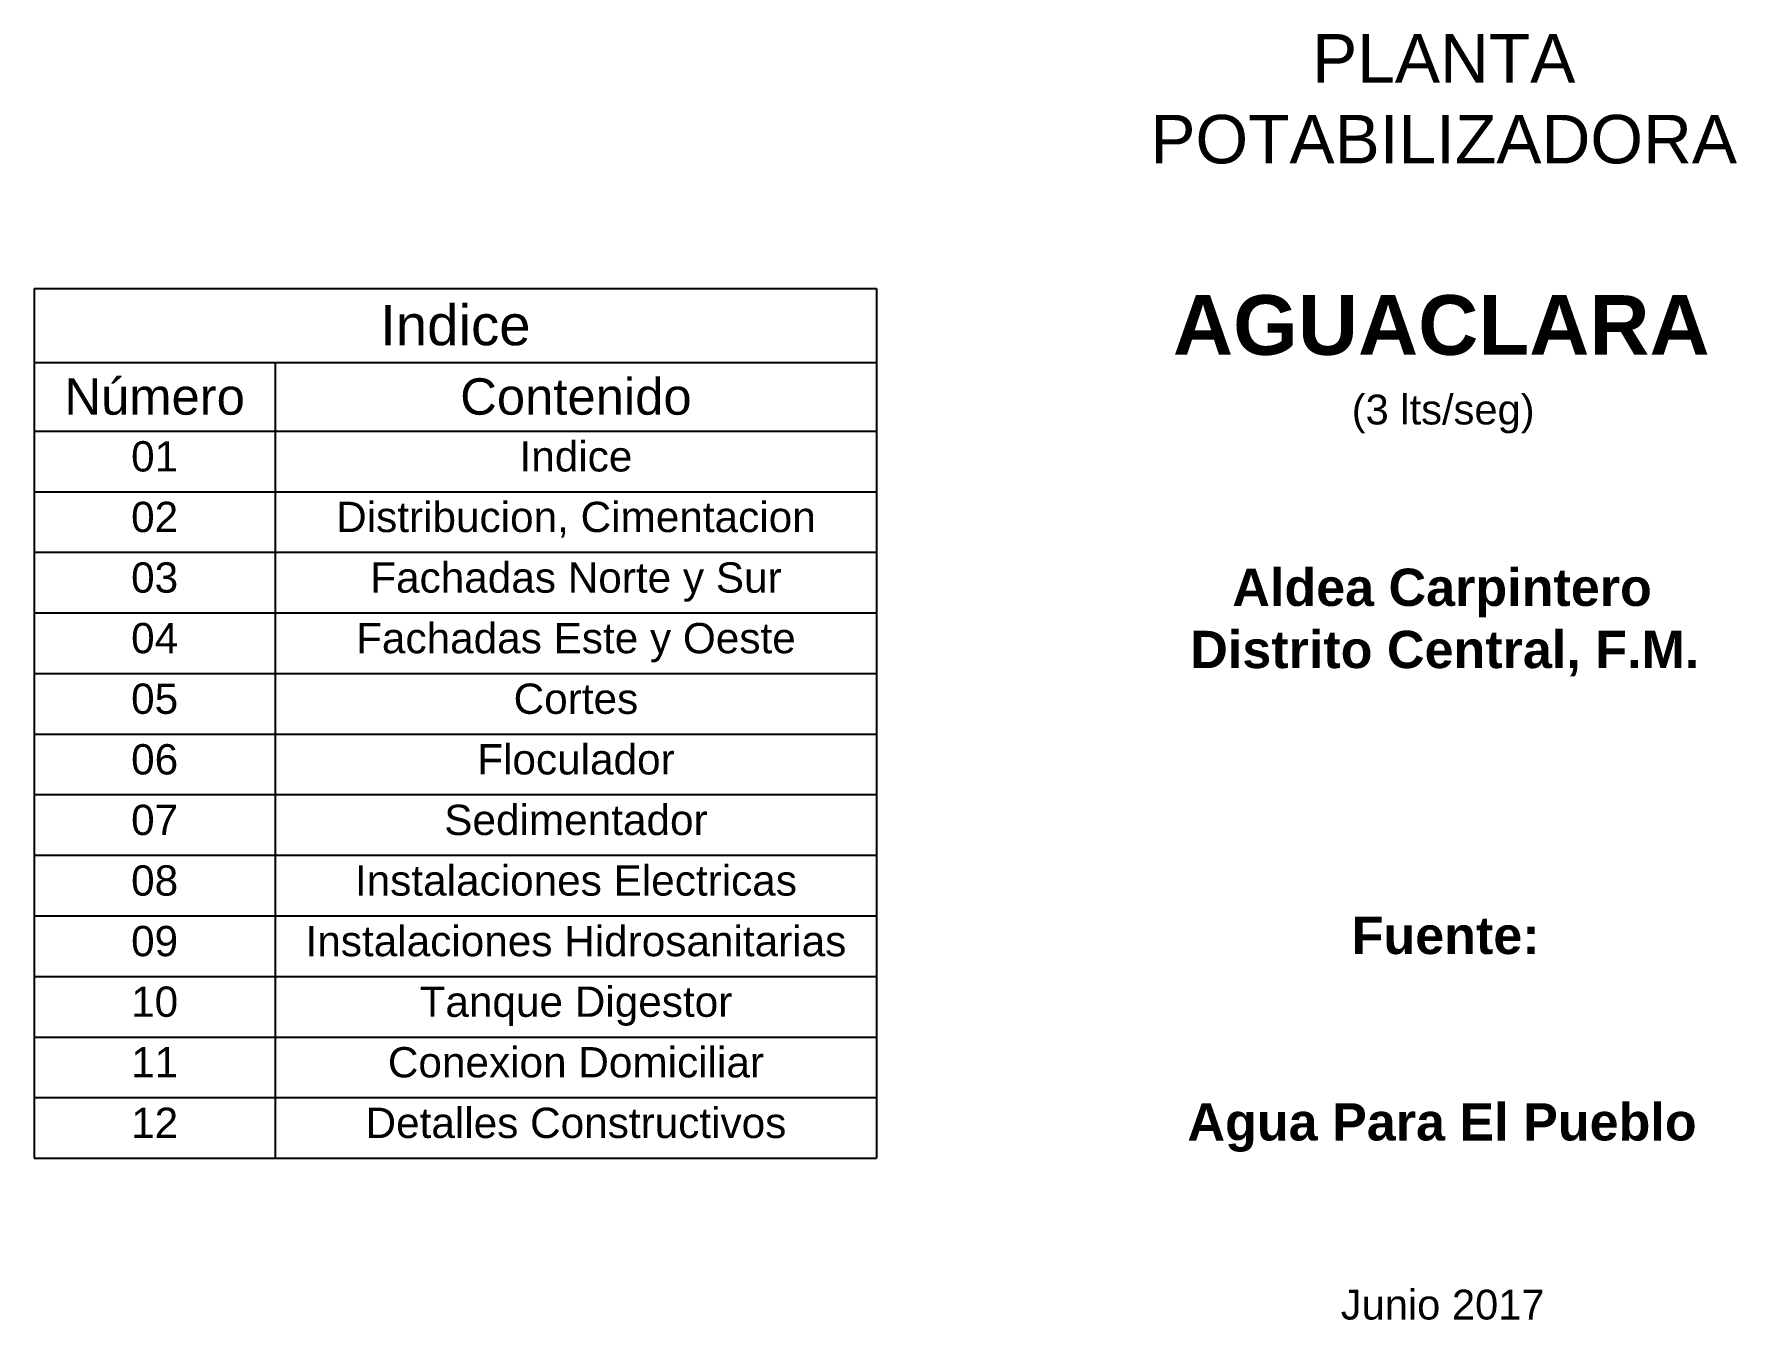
# Paper-space layout '01Ind' of a CAD drawing. Header units: millimetres, sheet in inches. Extents: x 4.3 to 25.3, y 3.7 to 19.7.
import ezdxf

# ---------------------------------------------------------------- set-up
doc = ezdxf.new("R2010")
doc.units = ezdxf.units.MM
doc.layers.add('1 TEXTO', color=7, linetype='Continuous', lineweight=5)
doc.styles.get("Standard").update_dxf_attribs({"font": 'arial.ttf'})

# ---------------------------------------------------------------- blocks, each defined once
blk = doc.blocks.new('*T445')
at = {"layer": '1 TEXTO', "color": 0, "linetype": 'ByBlock', "lineweight": -2, "transparency": 16777216}
for p, q in [((0, 0), (10.433, 0)), ((0, 0), (0, -10.767)), ((10.433, 0), (10.433, -10.767)), ((0, -0.917), (10.433, -0.917)), ((2.986, -0.917), (2.986, -10.767)), ((0, -1.767), (10.433, -1.767)), ((0, -2.517), (10.433, -2.517)), ((0, -3.267), (10.433, -3.267)), ((0, -4.017), (10.433, -4.017)), ((0, -4.767), (10.433, -4.767)), ((0, -5.517), (10.433, -5.517)), ((0, -6.267), (10.433, -6.267)), ((0, -7.017), (10.433, -7.017)), ((0, -7.767), (10.433, -7.767)), ((0, -8.517), (10.433, -8.517)), ((0, -9.267), (10.433, -9.267)), ((0, -10.017), (10.433, -10.017)), ((0, -10.767), (10.433, -10.767))]:
    blk.add_line(p, q, dxfattribs=at)
at = {"layer": '1 TEXTO', "color": 0, "transparency": 16777216}
for s, insert, char_height, width, attachment_point in [('Indice', (5.217, -0.458), 0.5, 9.68319, 5), ('Número', (1.493, -1.342), 0.45, 2.23588, 5), ('Contenido', (6.71, -1.342), 0.45, 6.69731, 5), ('01', (1.493, -1.892), 0.375, 2.23588, 2), ('Indice', (6.71, -1.892), 0.375, 6.69731, 2), ('02', (1.493, -2.642), 0.375, 2.23588, 2), ('Distribucion, Cimentacion', (6.71, -2.642), 0.375, 6.69731, 2), ('Fachadas Norte y Sur', (6.71, -3.392), 0.375, 6.69731, 2), ('03', (1.493, -3.392), 0.375, 2.23588, 2), ('04', (1.493, -4.142), 0.375, 2.23588, 2), ('Fachadas Este y Oeste', (6.71, -4.142), 0.375, 6.69731, 2), ('05', (1.493, -4.892), 0.375, 2.23588, 2), ('Cortes', (6.71, -4.892), 0.375, 6.69731, 2), ('06', (1.493, -5.642), 0.375, 2.23588, 2), ('Floculador', (6.71, -5.642), 0.375, 6.69731, 2), ('07', (1.493, -6.392), 0.375, 2.23588, 2), ('Sedimentador', (6.71, -6.392), 0.375, 6.69731, 2), ('08', (1.493, -7.142), 0.375, 2.23588, 2), ('Instalaciones Electricas', (6.71, -7.142), 0.375, 6.69731, 2), ('09', (1.493, -7.892), 0.375, 2.23588, 2), ('Instalaciones Hidrosanitarias', (6.71, -7.892), 0.375, 6.69731, 2), ('10', (1.493, -8.642), 0.375, 2.23588, 2), ('Tanque Digestor', (6.71, -8.642), 0.375, 6.69731, 2), ('11', (1.493, -9.392), 0.375, 2.23588, 2), ('Conexion Domiciliar', (6.71, -9.392), 0.375, 6.69731, 2), ('12', (1.493, -10.142), 0.375, 2.23588, 2), ('Detalles Constructivos', (6.71, -10.142), 0.375, 6.69731, 2)]:
    blk.add_mtext(s, dxfattribs=dict(at, insert=insert, char_height=char_height, width=width, attachment_point=attachment_point))

psp = doc.layouts.new('01Ind')

# ---------------------------------------------------------------- block references
psp.add_blockref('*T445', (4.258, 16.51))

# ---------------------------------------------------------------- texts
at = {"layer": '1 TEXTO', "insert": (17.021, 19.657), "char_height": 0.6, "attachment_point": 1}
psp.add_mtext_dynamic_manual_height_columns('\\pi3.0625;PLANTA \\P\\pi1.0599;POTABILIZADORA \\P\\pi4.6611;{\\fArial|b1|i0|c0|p34;\\H1.2308x;\\P\\pi1.3392;AGUACLARA\\P\\pi3.5538;\\fArial|b0|i0|c0|p34;\\H0.49999x;(3 lts/seg)\\P\\pi4.6611;\\H1.25x;\\P\\P\\pi2.0751;\\fArial|b1|i0|c0|p34;Aldea Carpintero\\P\\pi1.5542;Distrito Central, F.M.\\P\\pi4.6611;\\P\\pi0;\\fArial|b0|i0|c0|p34;\\H1.3x;\\L\\P\\P\\pi1.1523,l2.4;\\fArial|b1|i0|c0|p34;\\H0.76923x;\\lFuente: \\fArial|b0|i0|c0|p34;\\P\\pi2.2611;\\fArial|b1|i0|c0|p34;\\P\\P\\pi-0.88042;Agua Para El Pueblo\\fArial|b0|i0|c0|p34;\\P\\pi2.2611;\\P\\P\\pi1.0178;\\H0.8x;Junio 2017}', width=9.32222, gutter_width=12.5, heights=[0], dxfattribs=at)

doc.saveas('drawing.dxf')
